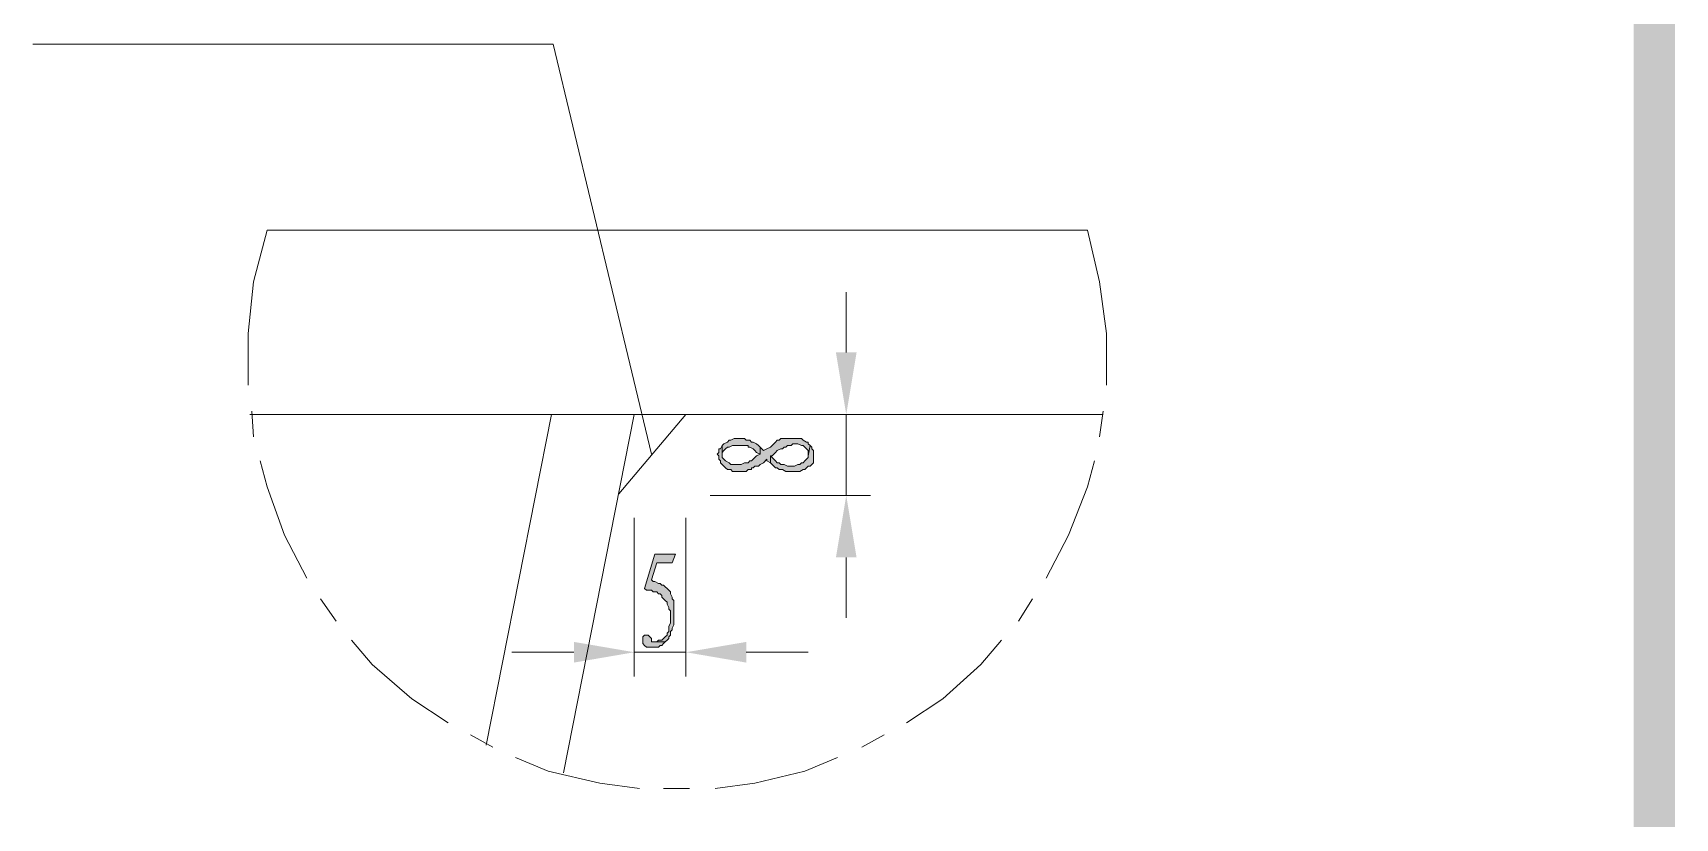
# Model space of a CAD drawing. Header units: inches. Extents: x 20 to 409, y 5 to 283.
# Drawn here: x 368.48 to 408.82, y 104.4 to 123.69 of the extents above; entities that cross this region are included whole.
import ezdxf

# ---------------------------------------------------------------- set-up
doc = ezdxf.new("R2010")
doc.units = ezdxf.units.IN
doc.header["$MEASUREMENT"] = 0
doc.layers.add('C00-00-00', color=7, linetype='Continuous')

msp = doc.modelspace()

# ---------------------------------------------------------------- hatches: boundary and pattern name
at = {"layer": 'C00-00-00'}
h = msp.add_hatch(color=0, dxfattribs=at)
h.dxf.hatch_style = 2
h.paths.add_polyline_path([(408.822, 5.098), (407.806, 282.085), (408.822, 283.101)])
h = msp.add_hatch(color=0, dxfattribs=at)
h.dxf.hatch_style = 2
h.paths.add_polyline_path([(407.806, 6.114), (408.822, 5.098), (407.806, 282.085)])
h = msp.add_hatch(color=0, dxfattribs=at)
h.dxf.hatch_style = 2
h.paths.add_polyline_path([(388.206, 115.842), (388.714, 115.842), (388.46, 114.318)])
h = msp.add_hatch(color=0, dxfattribs=at)
h.dxf.hatch_style = 2
h.paths.add_polyline_path([(385.285, 113.344), (385.327, 113.302), (385.327, 113.217), (385.369, 113.175), (385.369, 113.132), (385.412, 113.09), (385.454, 113.048), (385.496, 113.005), (385.539, 112.963), (385.623, 112.963), (385.666, 112.921), (386.004, 112.921), (386.047, 112.963), (386.131, 112.963), (386.131, 113.005), (386.174, 113.005), (386.216, 113.048), (386.301, 113.048), (386.343, 113.09), (386.428, 113.132), (386.512, 113.217), (386.512, 113.175), (386.597, 113.132), (386.597, 113.302), (386.639, 113.302), (386.682, 113.344), (386.724, 113.386), (386.766, 113.429), (386.851, 113.471), (386.893, 113.471), (386.936, 113.513), (386.978, 113.513), (387.02, 113.556), (387.105, 113.556), (387.147, 113.598), (387.274, 113.598), (387.359, 113.556), (387.401, 113.556), (387.444, 113.513), (387.486, 113.471), (387.528, 113.429), (387.528, 113.302), (387.571, 113.556), (387.528, 113.598), (387.528, 113.64), (387.486, 113.64), (387.401, 113.683), (387.359, 113.725), (386.851, 113.725), (386.809, 113.683), (386.766, 113.683), (386.724, 113.64), (386.682, 113.598), (386.639, 113.556), (386.597, 113.513), (386.512, 113.471), (386.428, 113.429), (386.385, 113.471), (386.343, 113.513), (386.343, 113.344), (386.258, 113.302), (386.216, 113.259), (386.174, 113.217), (386.131, 113.175), (386.089, 113.175), (386.047, 113.132), (385.962, 113.132), (385.877, 113.09), (385.623, 113.09), (385.581, 113.132), (385.496, 113.175), (385.454, 113.217), (385.412, 113.259), (385.412, 113.556), (385.369, 113.471), (385.327, 113.471), (385.327, 113.429), (385.327, 113.386)])
h = msp.add_hatch(color=0, dxfattribs=at)
h.dxf.hatch_style = 2
h.paths.add_polyline_path([(385.412, 113.556), (385.412, 113.344), (385.412, 113.386), (385.454, 113.429), (385.496, 113.471), (385.539, 113.513), (385.581, 113.513), (385.666, 113.556), (386.047, 113.556), (386.047, 113.513), (386.089, 113.513), (386.174, 113.471), (386.216, 113.429), (386.258, 113.386), (386.343, 113.344), (386.343, 113.513), (386.301, 113.556), (386.258, 113.598), (386.174, 113.64), (386.131, 113.64), (386.089, 113.683), (386.004, 113.683), (385.962, 113.725), (385.708, 113.725), (385.623, 113.683), (385.581, 113.683), (385.539, 113.64), (385.454, 113.598)])
h = msp.add_hatch(color=0, dxfattribs=at)
h.dxf.hatch_style = 2
h.paths.add_polyline_path([(386.597, 113.132), (386.639, 113.09), (386.682, 113.048), (386.724, 113.005), (386.766, 113.005), (386.809, 112.963), (386.893, 112.963), (386.978, 112.921), (387.317, 112.921), (387.401, 112.963), (387.444, 112.963), (387.486, 113.005), (387.528, 113.048), (387.571, 113.048), (387.613, 113.09), (387.655, 113.132), (387.655, 113.344), (387.655, 113.386), (387.655, 113.429), (387.613, 113.471), (387.613, 113.513), (387.571, 113.556), (387.528, 113.302), (387.528, 113.259), (387.486, 113.217), (387.444, 113.175), (387.401, 113.132), (387.359, 113.132), (387.317, 113.09), (387.274, 113.09), (387.19, 113.048), (387.02, 113.048), (386.936, 113.09), (386.851, 113.09), (386.809, 113.132), (386.766, 113.132), (386.724, 113.175), (386.682, 113.217), (386.597, 113.302)])
h = msp.add_hatch(color=0, dxfattribs=at)
h.dxf.hatch_style = 2
h.paths.add_polyline_path([(388.206, 110.804), (388.714, 110.804), (388.46, 112.328)])
h = msp.add_hatch(color=0, dxfattribs=at)
h.dxf.hatch_style = 2
h.paths.add_polyline_path([(384.269, 110.889), (383.761, 110.889), (383.507, 110.042), (383.549, 110), (383.676, 110), (383.718, 109.957), (383.803, 109.957), (383.845, 109.915), (383.888, 109.915), (383.93, 109.873), (383.93, 109.83), (383.972, 109.788), (384.015, 109.746), (384.057, 109.703), (384.057, 109.661), (384.099, 109.576), (384.099, 109.534), (384.142, 109.492), (384.142, 109.195), (384.099, 109.111), (384.099, 109.068), (384.099, 108.984), (384.057, 108.941), (384.057, 108.899), (384.015, 108.857), (383.972, 108.814), (383.93, 108.772), (383.845, 108.772), (383.803, 108.73), (383.676, 108.73), (384.015, 108.73), (384.057, 108.772), (384.099, 108.814), (384.099, 108.857), (384.142, 108.899), (384.142, 108.984), (384.184, 109.026), (384.184, 109.068), (384.226, 109.153), (384.226, 109.746), (384.184, 109.788), (384.184, 109.83), (384.142, 109.915), (384.142, 109.957), (384.099, 110), (384.057, 110.042), (384.015, 110.084), (383.972, 110.127), (383.93, 110.127), (383.888, 110.169), (383.845, 110.169), (383.761, 110.211), (383.718, 110.211), (383.676, 110.254), (383.803, 110.677), (384.184, 110.677)])
h = msp.add_hatch(color=0, dxfattribs=at)
h.dxf.hatch_style = 2
h.paths.add_polyline_path([(381.771, 108.73), (381.771, 108.222), (383.253, 108.476)])
h = msp.add_hatch(color=0, dxfattribs=at)
h.dxf.hatch_style = 2
h.paths.add_polyline_path([(383.549, 108.899), (383.507, 108.899), (383.464, 108.857), (383.464, 108.687), (383.507, 108.645), (383.549, 108.603), (383.845, 108.603), (383.888, 108.645), (383.93, 108.645), (383.972, 108.687), (384.015, 108.73), (383.676, 108.73), (383.676, 108.814), (383.634, 108.857), (383.591, 108.899)])
h = msp.add_hatch(color=0, dxfattribs=at)
h.dxf.hatch_style = 2
h.paths.add_polyline_path([(386.004, 108.73), (386.004, 108.222), (384.523, 108.476)])

# ---------------------------------------------------------------- linework, layer by layer
at = {"layer": 'C00-00-00', "color": 0, "lineweight": 0}
for points in [[(383.676, 113.344), (381.263, 123.419), (368.478, 123.419)], [(374.236, 118.847), (373.897, 117.577), (373.77, 116.307), (373.77, 115.037)], [(394.386, 118.847), (374.236, 118.847)], [(394.852, 115.037), (394.852, 116.307), (394.683, 117.577), (394.386, 118.847)], [(388.46, 115.842), (388.46, 117.323)], [(394.767, 114.318), (373.812, 114.318)], [(373.855, 114.402), (373.897, 113.767)], [(381.221, 114.318), (379.612, 106.19)], [(383.253, 114.318), (381.517, 105.512)], [(382.872, 112.37), (384.523, 114.318)], [(385.115, 114.318), (389.052, 114.318)], [(388.46, 114.318), (388.46, 112.328)], [(394.683, 113.767), (394.767, 114.402)], [(374.066, 113.175), (374.236, 112.54), (374.659, 111.354), (375.209, 110.296)], [(393.37, 110.296), (393.921, 111.354), (394.386, 112.54), (394.556, 113.175)], [(385.115, 112.328), (389.052, 112.328)], [(383.253, 111.778), (383.253, 107.883)], [(384.523, 111.778), (384.523, 107.883)], [(388.46, 110.804), (388.46, 109.322)], [(375.548, 109.788), (375.929, 109.238)], [(392.693, 109.238), (393.032, 109.788)], [(376.31, 108.772), (376.818, 108.179), (377.792, 107.333), (378.681, 106.74)], [(389.941, 106.74), (390.83, 107.333), (391.762, 108.179), (392.27, 108.772)], [(381.771, 108.476), (380.247, 108.476)], [(383.253, 108.476), (384.523, 108.476)], [(386.004, 108.476), (387.528, 108.476)], [(379.231, 106.444), (379.781, 106.147)], [(388.841, 106.147), (389.391, 106.444)], [(380.332, 105.893), (381.136, 105.555), (382.406, 105.258), (383.38, 105.131)], [(385.242, 105.131), (386.216, 105.258), (387.444, 105.555), (388.248, 105.893)], [(383.972, 105.131), (384.607, 105.131)]]:
    msp.add_lwpolyline(points, dxfattribs=at)
for points in [[(385.285, 113.344), (385.327, 113.302), (385.327, 113.217), (385.369, 113.175), (385.369, 113.132), (385.412, 113.09), (385.454, 113.048), (385.496, 113.005), (385.539, 112.963), (385.623, 112.963), (385.666, 112.921), (386.004, 112.921), (386.047, 112.963), (386.131, 112.963), (386.131, 113.005), (386.174, 113.005), (386.216, 113.048), (386.301, 113.048), (386.343, 113.09), (386.428, 113.132), (386.512, 113.217), (386.512, 113.175), (386.597, 113.132), (386.597, 113.302), (386.639, 113.302), (386.682, 113.344), (386.724, 113.386), (386.766, 113.429), (386.851, 113.471), (386.893, 113.471), (386.936, 113.513), (386.978, 113.513), (387.02, 113.556), (387.105, 113.556), (387.147, 113.598), (387.274, 113.598), (387.359, 113.556), (387.401, 113.556), (387.444, 113.513), (387.486, 113.471), (387.528, 113.429), (387.528, 113.302), (387.571, 113.556), (387.528, 113.598), (387.528, 113.64), (387.486, 113.64), (387.401, 113.683), (387.359, 113.725), (386.851, 113.725), (386.809, 113.683), (386.766, 113.683), (386.724, 113.64), (386.682, 113.598), (386.639, 113.556), (386.597, 113.513), (386.512, 113.471), (386.428, 113.429), (386.385, 113.471), (386.343, 113.513), (386.343, 113.344), (386.258, 113.302), (386.216, 113.259), (386.174, 113.217), (386.131, 113.175), (386.089, 113.175), (386.047, 113.132), (385.962, 113.132), (385.877, 113.09), (385.623, 113.09), (385.581, 113.132), (385.496, 113.175), (385.454, 113.217), (385.412, 113.259), (385.412, 113.556), (385.369, 113.471), (385.327, 113.471), (385.327, 113.429), (385.327, 113.386)], [(385.412, 113.556), (385.412, 113.344), (385.412, 113.386), (385.454, 113.429), (385.496, 113.471), (385.539, 113.513), (385.581, 113.513), (385.666, 113.556), (386.047, 113.556), (386.047, 113.513), (386.089, 113.513), (386.174, 113.471), (386.216, 113.429), (386.258, 113.386), (386.343, 113.344), (386.343, 113.513), (386.301, 113.556), (386.258, 113.598), (386.174, 113.64), (386.131, 113.64), (386.089, 113.683), (386.004, 113.683), (385.962, 113.725), (385.708, 113.725), (385.623, 113.683), (385.581, 113.683), (385.539, 113.64), (385.454, 113.598)], [(386.597, 113.132), (386.639, 113.09), (386.682, 113.048), (386.724, 113.005), (386.766, 113.005), (386.809, 112.963), (386.893, 112.963), (386.978, 112.921), (387.317, 112.921), (387.401, 112.963), (387.444, 112.963), (387.486, 113.005), (387.528, 113.048), (387.571, 113.048), (387.613, 113.09), (387.655, 113.132), (387.655, 113.344), (387.655, 113.386), (387.655, 113.429), (387.613, 113.471), (387.613, 113.513), (387.571, 113.556), (387.528, 113.302), (387.528, 113.259), (387.486, 113.217), (387.444, 113.175), (387.401, 113.132), (387.359, 113.132), (387.317, 113.09), (387.274, 113.09), (387.19, 113.048), (387.02, 113.048), (386.936, 113.09), (386.851, 113.09), (386.809, 113.132), (386.766, 113.132), (386.724, 113.175), (386.682, 113.217), (386.597, 113.302)], [(384.269, 110.889), (383.761, 110.889), (383.507, 110.042), (383.549, 110), (383.676, 110), (383.718, 109.957), (383.803, 109.957), (383.845, 109.915), (383.888, 109.915), (383.93, 109.873), (383.93, 109.83), (383.972, 109.788), (384.015, 109.746), (384.057, 109.703), (384.057, 109.661), (384.099, 109.576), (384.099, 109.534), (384.142, 109.492), (384.142, 109.195), (384.099, 109.111), (384.099, 109.068), (384.099, 108.984), (384.057, 108.941), (384.057, 108.899), (384.015, 108.857), (383.972, 108.814), (383.93, 108.772), (383.845, 108.772), (383.803, 108.73), (383.676, 108.73), (384.015, 108.73), (384.057, 108.772), (384.099, 108.814), (384.099, 108.857), (384.142, 108.899), (384.142, 108.984), (384.184, 109.026), (384.184, 109.068), (384.226, 109.153), (384.226, 109.746), (384.184, 109.788), (384.184, 109.83), (384.142, 109.915), (384.142, 109.957), (384.099, 110), (384.057, 110.042), (384.015, 110.084), (383.972, 110.127), (383.93, 110.127), (383.888, 110.169), (383.845, 110.169), (383.761, 110.211), (383.718, 110.211), (383.676, 110.254), (383.803, 110.677), (384.184, 110.677)], [(383.549, 108.899), (383.507, 108.899), (383.464, 108.857), (383.464, 108.687), (383.507, 108.645), (383.549, 108.603), (383.845, 108.603), (383.888, 108.645), (383.93, 108.645), (383.972, 108.687), (384.015, 108.73), (383.676, 108.73), (383.676, 108.814), (383.634, 108.857), (383.591, 108.899)]]:
    msp.add_lwpolyline(points, close=True, dxfattribs=at)

doc.saveas('drawing.dxf')
